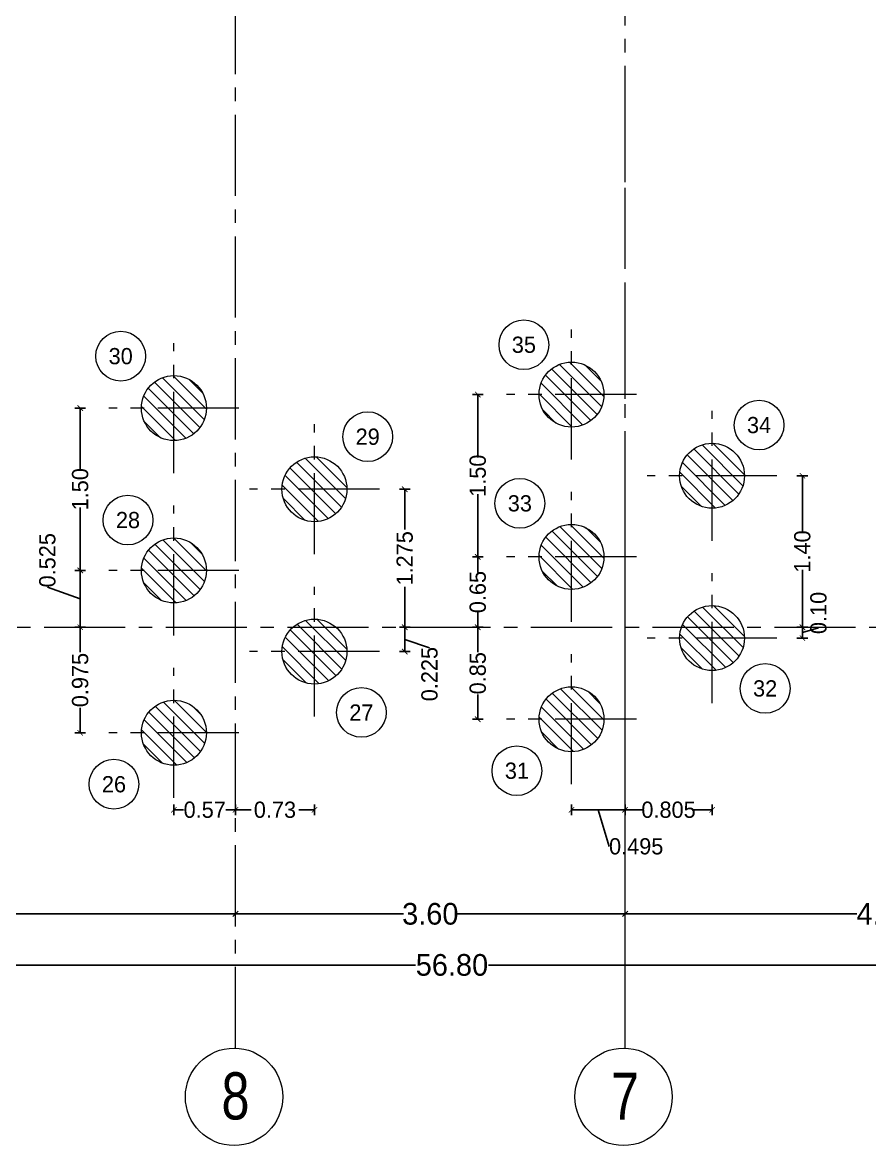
# Model space of a CAD drawing. Extents: x 971 to 1079, y 664 to 731.
# Drawn here: x 1004.8 to 1012.63, y 683.04 to 693.42 of the extents above; entities that cross this region are included whole.
import ezdxf
from ezdxf.enums import TextEntityAlignment as Align

# ---------------------------------------------------------------- set-up
doc = ezdxf.new("R2010")
doc.units = 0
doc.header["$MEASUREMENT"] = 0
doc.header["$PDMODE"] = 3
doc.header["$PDSIZE"] = 0.1
for name, pattern in [('CENTER2', [1.125, 0.75, -0.125, 0.125, -0.125]), ('CENTERX2', [4, 2.5, -0.5, 0.5, -0.5]), ('HIDDEN2', [0.1875, 0.125, -0.0625])]:
    doc.linetypes.add(name, pattern=pattern)
doc.layers.get('0').update_dxf_attribs({"linetype": 'CONTINUOUS', "lineweight": 30})
doc.layers.get('Defpoints').update_dxf_attribs({"linetype": 'CONTINUOUS'})
for name, color, linetype, lineweight in [('As Built Piles', 4, 'HIDDEN2', 20), ('axis', 1, 'CENTERX2', 5), ('axis no.', 11, 'CONTINUOUS', 20), ('Dimensions of axis', 11, 'CONTINUOUS', 20), ('PILES_AXES', 4, 'CENTER2', 20), ('PILES_HATCH0', 8, 'CONTINUOUS', 9), ('PILES_NO_', 11, 'CONTINUOUS', 20)]:
    doc.layers.add(name, color=color, linetype=linetype, lineweight=lineweight)
doc.layers.add('DIMENSIONS_OF_PILES_TO_AXI', color=11, linetype='CONTINUOUS')
doc.styles.add('ARABY', font='sosa.shx')
doc.styles.add('SOSA', font='sosa.shx')
doc.styles.add('SOSA2', font='SOSA.shx', dxfattribs={"width": 0.8})
doc.dimstyles.new('axis dim', dxfattribs={"dimtxt": 0.2, "dimasz": 0.05, "dimexe": 0, "dimexo": 0, "dimgap": 0.001, "dimtad": 0, "dimzin": 0, "dimdsep": 46, "dimtxsty": 'SOSA', "dimblk": 'OBLIQUE', "dimcen": 0, "dimse1": 1, "dimse2": 1, "dimclrd": 256, "dimclre": 256, "dimclrt": 256, "dimadec": 0, "dimazin": 0, "dimtfac": 1, "dimtofl": 0, "dimtmove": 1, "dimatfit": 3, "dimldrblk": 'OBLIQUE', "dimfxl": 0, "dimtolj": 1, "dimtzin": 0, "dimarcsym": 0})
doc.dimstyles.new('Shabak dim', dxfattribs={"dimtxt": 0.15, "dimasz": 0.05, "dimexe": 0.05, "dimexo": 0.1, "dimgap": 0, "dimtad": 0, "dimzin": 0, "dimdsep": 46, "dimtxsty": 'SOSA', "dimblk1": 'ARCHTICK', "dimblk2": 'ARCHTICK', "dimsah": 1, "dimcen": 0, "dimclrd": 256, "dimadec": 0, "dimazin": 0, "dimtfac": 1, "dimtofl": 0, "dimtmove": 1, "dimatfit": 3, "dimldrblk": 'OBLIQUE', "dimfxl": 0.05, "dimfxlon": 1, "dimtolj": 1, "dimtzin": 0, "dimlwd": -1, "dimlwe": -1, "dimarcsym": 0})

# ---------------------------------------------------------------- blocks, each defined once
blk = doc.blocks.new('_OBLIQUE')
at = {"color": 0, "linetype": 'ByBlock'}
blk.add_line((-0.5, -0.5), (0.5, 0.5), dxfattribs=at)
blk = doc.blocks.new('*D31')
at = {"layer": 'Defpoints', "color": 0, "transparency": 16777216}
for p in [(1010.368, 685.987), (1015.168, 685.866), (1010.368, 685.178)]:
    blk.add_point(p, dxfattribs=at)
at = {"layer": 'Dimensions of axis', "lineweight": -2, "transparency": 16777216}
for p, q in [((1010.368, 685.178), (1012.51, 685.178)), ((1015.168, 685.178), (1013.026, 685.178))]:
    blk.add_line(p, q, dxfattribs=at)
at = {"layer": 'Dimensions of axis', "lineweight": -2, "transparency": 16777216, "xscale": 0.05, "yscale": 0.05, "zscale": 0.05, "rotation": 180}
blk.add_blockref('_OBLIQUE', (1010.368, 685.178), dxfattribs=at)
at = {"layer": 'Dimensions of axis', "lineweight": -2, "transparency": 16777216, "xscale": 0.05, "yscale": 0.05, "zscale": 0.05}
blk.add_blockref('_OBLIQUE', (1015.168, 685.178), dxfattribs=at)
at = {"layer": 'Dimensions of axis', "transparency": 16777216, "insert": (1012.768, 685.178), "char_height": 0.2, "attachment_point": 5, "style": 'SOSA'}
blk.add_mtext('\\A1;4.80', dxfattribs=at)
blk = doc.blocks.new('*D32')
at = {"layer": 'Defpoints', "color": 0, "transparency": 16777216}
for p in [(1010.368, 685.987), (1006.768, 685.821), (1006.768, 685.178)]:
    blk.add_point(p, dxfattribs=at)
at = {"layer": 'Dimensions of axis', "lineweight": -2, "transparency": 16777216}
for p, q in [((1006.768, 685.178), (1008.32, 685.178)), ((1010.368, 685.178), (1008.816, 685.178))]:
    blk.add_line(p, q, dxfattribs=at)
at = {"layer": 'Dimensions of axis', "lineweight": -2, "transparency": 16777216, "xscale": 0.05, "yscale": 0.05, "zscale": 0.05, "rotation": 180}
blk.add_blockref('_OBLIQUE', (1006.768, 685.178), dxfattribs=at)
at = {"layer": 'Dimensions of axis', "lineweight": -2, "transparency": 16777216, "xscale": 0.05, "yscale": 0.05, "zscale": 0.05}
blk.add_blockref('_OBLIQUE', (1010.368, 685.178), dxfattribs=at)
at = {"layer": 'Dimensions of axis', "transparency": 16777216, "insert": (1008.568, 685.178), "char_height": 0.2, "attachment_point": 5, "style": 'SOSA'}
blk.add_mtext('\\A1;3.60', dxfattribs=at)
blk = doc.blocks.new('*D33')
at = {"layer": 'Defpoints', "color": 0, "transparency": 16777216}
for p in [(1006.768, 685.821), (1001.968, 685.203), (1001.968, 685.178)]:
    blk.add_point(p, dxfattribs=at)
at = {"layer": 'Dimensions of axis', "lineweight": -2, "transparency": 16777216}
for p, q in [((1001.968, 685.178), (1004.11, 685.178)), ((1006.768, 685.178), (1004.626, 685.178))]:
    blk.add_line(p, q, dxfattribs=at)
at = {"layer": 'Dimensions of axis', "lineweight": -2, "transparency": 16777216, "xscale": 0.05, "yscale": 0.05, "zscale": 0.05, "rotation": 180}
blk.add_blockref('_OBLIQUE', (1001.968, 685.178), dxfattribs=at)
at = {"layer": 'Dimensions of axis', "lineweight": -2, "transparency": 16777216, "xscale": 0.05, "yscale": 0.05, "zscale": 0.05}
blk.add_blockref('_OBLIQUE', (1006.768, 685.178), dxfattribs=at)
at = {"layer": 'Dimensions of axis', "transparency": 16777216, "insert": (1004.368, 685.178), "char_height": 0.2, "attachment_point": 5, "style": 'SOSA'}
blk.add_mtext('\\A1;4.80', dxfattribs=at)
blk = doc.blocks.new('*D43')
at = {"layer": 'Defpoints', "color": 0, "transparency": 16777216}
for p in [(1037.168, 684.706), (1037.168, 684.259), (980.368, 683.938)]:
    blk.add_point(p, dxfattribs=at)
at = {"layer": 'Dimensions of axis', "lineweight": -2, "transparency": 16777216}
for p, q in [((980.368, 684.706), (1008.43, 684.706)), ((1037.168, 684.706), (1009.106, 684.706))]:
    blk.add_line(p, q, dxfattribs=at)
at = {"layer": 'Dimensions of axis', "lineweight": -2, "transparency": 16777216, "xscale": 0.05, "yscale": 0.05, "zscale": 0.05, "rotation": 180}
blk.add_blockref('_OBLIQUE', (980.368, 684.706), dxfattribs=at)
at = {"layer": 'Dimensions of axis', "lineweight": -2, "transparency": 16777216, "xscale": 0.05, "yscale": 0.05, "zscale": 0.05}
blk.add_blockref('_OBLIQUE', (1037.168, 684.706), dxfattribs=at)
at = {"layer": 'Dimensions of axis', "transparency": 16777216, "insert": (1008.768, 684.706), "char_height": 0.2, "attachment_point": 5, "style": 'SOSA'}
blk.add_mtext('\\A1;56.80', dxfattribs=at)
blk = doc.blocks.new('_ARCHTICK')
at = {"color": 0, "linetype": 'ByBlock', "const_width": 0.15}
blk.add_lwpolyline([(-0.5, -0.5), (0.5, 0.5)], dxfattribs=at)
blk = doc.blocks.new('*D106')
at = {"layer": 'Defpoints', "color": 0, "transparency": 16777216}
for p in [(1009.007, 687.827), (1009.873, 687.827), (1009.873, 686.977)]:
    blk.add_point(p, dxfattribs=at)
at = {"layer": 'DIMENSIONS_OF_PILES_TO_AXI', "color": 0, "transparency": 16777216}
for p, q in [((1009.057, 687.827), (1008.957, 687.827)), ((1009.057, 686.977), (1008.957, 686.977))]:
    blk.add_line(p, q, dxfattribs=at)
at = {"layer": 'DIMENSIONS_OF_PILES_TO_AXI', "transparency": 16777216}
for p, q in [((1009.007, 687.827), (1009.007, 687.598)), ((1009.007, 686.977), (1009.007, 687.205))]:
    blk.add_line(p, q, dxfattribs=at)
at = {"layer": 'DIMENSIONS_OF_PILES_TO_AXI', "transparency": 16777216, "xscale": 0.05, "yscale": 0.05, "zscale": 0.05}
for p, rotation in [((1009.007, 687.827), 90), ((1009.007, 686.977), 270)]:
    blk.add_blockref('_ARCHTICK', p, dxfattribs=dict(at, rotation=rotation))
at = {"layer": 'DIMENSIONS_OF_PILES_TO_AXI', "color": 0, "transparency": 16777216, "insert": (1009.007, 687.402), "char_height": 0.15, "attachment_point": 5, "rotation": 90, "style": 'SOSA'}
blk.add_mtext('\\A1;0.85', dxfattribs=at)
blk = doc.blocks.new('*D107')
at = {"layer": 'Defpoints', "color": 0, "transparency": 16777216}
for p in [(1009.007, 688.477), (1009.421, 688.477), (1009.421, 687.827)]:
    blk.add_point(p, dxfattribs=at)
at = {"layer": 'DIMENSIONS_OF_PILES_TO_AXI', "color": 0, "transparency": 16777216}
for p, q in [((1009.057, 688.477), (1008.957, 688.477)), ((1009.057, 687.827), (1008.957, 687.827))]:
    blk.add_line(p, q, dxfattribs=at)
at = {"layer": 'DIMENSIONS_OF_PILES_TO_AXI', "transparency": 16777216}
for p, q in [((1009.007, 688.477), (1009.007, 688.333)), ((1009.007, 687.827), (1009.007, 687.97))]:
    blk.add_line(p, q, dxfattribs=at)
at = {"layer": 'DIMENSIONS_OF_PILES_TO_AXI', "transparency": 16777216, "xscale": 0.05, "yscale": 0.05, "zscale": 0.05}
for p, rotation in [((1009.007, 688.477), 90), ((1009.007, 687.827), 270)]:
    blk.add_blockref('_ARCHTICK', p, dxfattribs=dict(at, rotation=rotation))
at = {"layer": 'DIMENSIONS_OF_PILES_TO_AXI', "color": 0, "transparency": 16777216, "insert": (1009.007, 688.152), "char_height": 0.15, "attachment_point": 5, "rotation": 90, "style": 'SOSA'}
blk.add_mtext('\\A1;0.65', dxfattribs=at)
blk = doc.blocks.new('*D108')
at = {"layer": 'Defpoints', "color": 0, "transparency": 16777216}
for p in [(1009.007, 689.977), (1009.421, 689.977), (1009.421, 688.477)]:
    blk.add_point(p, dxfattribs=at)
at = {"layer": 'DIMENSIONS_OF_PILES_TO_AXI', "color": 0, "transparency": 16777216}
for p, q in [((1009.057, 689.977), (1008.957, 689.977)), ((1009.057, 688.477), (1008.957, 688.477))]:
    blk.add_line(p, q, dxfattribs=at)
at = {"layer": 'DIMENSIONS_OF_PILES_TO_AXI', "transparency": 16777216}
for p, q in [((1009.007, 689.977), (1009.007, 689.396)), ((1009.007, 688.477), (1009.007, 689.058))]:
    blk.add_line(p, q, dxfattribs=at)
at = {"layer": 'DIMENSIONS_OF_PILES_TO_AXI', "transparency": 16777216, "xscale": 0.05, "yscale": 0.05, "zscale": 0.05}
for p, rotation in [((1009.007, 689.977), 90), ((1009.007, 688.477), 270)]:
    blk.add_blockref('_ARCHTICK', p, dxfattribs=dict(at, rotation=rotation))
at = {"layer": 'DIMENSIONS_OF_PILES_TO_AXI', "color": 0, "transparency": 16777216, "insert": (1009.007, 689.227), "char_height": 0.15, "attachment_point": 5, "rotation": 90, "style": 'SOSA'}
blk.add_mtext('\\A1;1.50', dxfattribs=at)
blk = doc.blocks.new('*D109')
at = {"layer": 'Defpoints', "color": 0, "transparency": 16777216}
for p in [(1011.172, 687.827), (1012.007, 687.827), (1011.172, 687.727)]:
    blk.add_point(p, dxfattribs=at)
at = {"layer": 'DIMENSIONS_OF_PILES_TO_AXI', "color": 0, "transparency": 16777216}
for p, q in [((1011.957, 687.827), (1012.057, 687.827)), ((1011.957, 687.727), (1012.057, 687.727))]:
    blk.add_line(p, q, dxfattribs=at)
at = {"layer": 'DIMENSIONS_OF_PILES_TO_AXI', "transparency": 16777216}
for p, q in [((1012.007, 687.727), (1012.007, 687.827)), ((1012.156, 687.821), (1012.007, 687.777)), ((1012.156, 687.821), (1012.156, 687.821))]:
    blk.add_line(p, q, dxfattribs=at)
at = {"layer": 'DIMENSIONS_OF_PILES_TO_AXI', "transparency": 16777216, "xscale": 0.05, "yscale": 0.05, "zscale": 0.05}
for p, rotation in [((1012.007, 687.827), 90), ((1012.007, 687.727), 270)]:
    blk.add_blockref('_ARCHTICK', p, dxfattribs=dict(at, rotation=rotation))
at = {"layer": 'DIMENSIONS_OF_PILES_TO_AXI', "color": 0, "transparency": 16777216, "insert": (1012.156, 687.959), "char_height": 0.15, "attachment_point": 5, "rotation": 90, "style": 'SOSA'}
blk.add_mtext('\\A1;0.10', dxfattribs=at)
blk = doc.blocks.new('*D110')
at = {"layer": 'Defpoints', "color": 0, "transparency": 16777216}
for p in [(1011.172, 689.227), (1012.007, 689.227), (1011.172, 687.827)]:
    blk.add_point(p, dxfattribs=at)
at = {"layer": 'DIMENSIONS_OF_PILES_TO_AXI', "color": 0, "transparency": 16777216}
for p, q in [((1011.957, 689.227), (1012.057, 689.227)), ((1011.957, 687.827), (1012.057, 687.827))]:
    blk.add_line(p, q, dxfattribs=at)
at = {"layer": 'DIMENSIONS_OF_PILES_TO_AXI', "transparency": 16777216}
for p, q in [((1012.007, 689.227), (1012.007, 688.696)), ((1012.007, 687.827), (1012.007, 688.358))]:
    blk.add_line(p, q, dxfattribs=at)
at = {"layer": 'DIMENSIONS_OF_PILES_TO_AXI', "transparency": 16777216, "xscale": 0.05, "yscale": 0.05, "zscale": 0.05}
for p, rotation in [((1012.007, 689.227), 90), ((1012.007, 687.827), 270)]:
    blk.add_blockref('_ARCHTICK', p, dxfattribs=dict(at, rotation=rotation))
at = {"layer": 'DIMENSIONS_OF_PILES_TO_AXI', "color": 0, "transparency": 16777216, "insert": (1012.007, 688.527), "char_height": 0.15, "attachment_point": 5, "rotation": 90, "style": 'SOSA'}
blk.add_mtext('\\A1;1.40', dxfattribs=at)
blk = doc.blocks.new('*D111')
at = {"layer": 'Defpoints', "color": 0, "transparency": 16777216}
for p in [(1009.873, 686.564), (1010.368, 686.625), (1010.368, 686.14)]:
    blk.add_point(p, dxfattribs=at)
at = {"layer": 'DIMENSIONS_OF_PILES_TO_AXI', "color": 0, "transparency": 16777216}
for p, q in [((1009.873, 686.19), (1009.873, 686.09)), ((1010.368, 686.19), (1010.368, 686.09))]:
    blk.add_line(p, q, dxfattribs=at)
at = {"layer": 'DIMENSIONS_OF_PILES_TO_AXI', "transparency": 16777216}
for p, q in [((1009.873, 686.14), (1010.368, 686.14)), ((1010.222, 685.802), (1010.12, 686.14)), ((1010.222, 685.802), (1010.222, 685.802))]:
    blk.add_line(p, q, dxfattribs=at)
at = {"layer": 'DIMENSIONS_OF_PILES_TO_AXI', "transparency": 16777216, "xscale": 0.05, "yscale": 0.05, "zscale": 0.05, "rotation": 180}
blk.add_blockref('_ARCHTICK', (1009.873, 686.14), dxfattribs=at)
at = {"layer": 'DIMENSIONS_OF_PILES_TO_AXI', "transparency": 16777216, "xscale": 0.05, "yscale": 0.05, "zscale": 0.05}
blk.add_blockref('_ARCHTICK', (1010.368, 686.14), dxfattribs=at)
at = {"layer": 'DIMENSIONS_OF_PILES_TO_AXI', "color": 0, "transparency": 16777216, "insert": (1010.471, 685.802), "char_height": 0.15, "attachment_point": 5, "style": 'SOSA'}
blk.add_mtext('\\A1;0.495', dxfattribs=at)
blk = doc.blocks.new('*D112')
at = {"layer": 'Defpoints', "color": 0, "transparency": 16777216}
for p in [(1011.173, 687.273), (1010.368, 686.625), (1011.173, 686.14)]:
    blk.add_point(p, dxfattribs=at)
at = {"layer": 'DIMENSIONS_OF_PILES_TO_AXI', "color": 0, "transparency": 16777216}
for p, q in [((1010.368, 686.19), (1010.368, 686.09)), ((1011.173, 686.19), (1011.173, 686.09))]:
    blk.add_line(p, q, dxfattribs=at)
at = {"layer": 'DIMENSIONS_OF_PILES_TO_AXI', "transparency": 16777216}
for p, q in [((1010.368, 686.14), (1010.536, 686.14)), ((1011.173, 686.14), (1011.004, 686.14))]:
    blk.add_line(p, q, dxfattribs=at)
at = {"layer": 'DIMENSIONS_OF_PILES_TO_AXI', "transparency": 16777216, "xscale": 0.05, "yscale": 0.05, "zscale": 0.05, "rotation": 180}
blk.add_blockref('_ARCHTICK', (1010.368, 686.14), dxfattribs=at)
at = {"layer": 'DIMENSIONS_OF_PILES_TO_AXI', "transparency": 16777216, "xscale": 0.05, "yscale": 0.05, "zscale": 0.05}
blk.add_blockref('_ARCHTICK', (1011.173, 686.14), dxfattribs=at)
at = {"layer": 'DIMENSIONS_OF_PILES_TO_AXI', "color": 0, "transparency": 16777216, "insert": (1010.77, 686.14), "char_height": 0.15, "attachment_point": 5, "style": 'SOSA'}
blk.add_mtext('\\A1;0.805', dxfattribs=at)
blk = doc.blocks.new('*D141')
at = {"layer": 'Defpoints', "color": 0, "transparency": 16777216}
for p in [(1005.332, 687.827), (1006.198, 687.827), (1006.198, 686.852)]:
    blk.add_point(p, dxfattribs=at)
at = {"layer": 'DIMENSIONS_OF_PILES_TO_AXI', "color": 0, "transparency": 16777216}
for p, q in [((1005.382, 687.827), (1005.282, 687.827)), ((1005.382, 686.852), (1005.282, 686.852))]:
    blk.add_line(p, q, dxfattribs=at)
at = {"layer": 'DIMENSIONS_OF_PILES_TO_AXI', "transparency": 16777216}
for p, q in [((1005.332, 687.827), (1005.332, 687.596)), ((1005.332, 686.852), (1005.332, 687.083))]:
    blk.add_line(p, q, dxfattribs=at)
at = {"layer": 'DIMENSIONS_OF_PILES_TO_AXI', "transparency": 16777216, "xscale": 0.05, "yscale": 0.05, "zscale": 0.05}
for p, rotation in [((1005.332, 687.827), 90), ((1005.332, 686.852), 270)]:
    blk.add_blockref('_ARCHTICK', p, dxfattribs=dict(at, rotation=rotation))
at = {"layer": 'DIMENSIONS_OF_PILES_TO_AXI', "color": 0, "transparency": 16777216, "insert": (1005.332, 687.339), "char_height": 0.15, "attachment_point": 5, "rotation": 90, "style": 'SOSA'}
blk.add_mtext('\\A1;0.975', dxfattribs=at)
blk = doc.blocks.new('*D142')
at = {"layer": 'Defpoints', "color": 0, "transparency": 16777216}
for p in [(1005.332, 688.352), (1005.746, 688.352), (1005.746, 687.827)]:
    blk.add_point(p, dxfattribs=at)
at = {"layer": 'DIMENSIONS_OF_PILES_TO_AXI', "color": 0, "transparency": 16777216}
for p, q in [((1005.382, 688.352), (1005.282, 688.352)), ((1005.382, 687.827), (1005.282, 687.827))]:
    blk.add_line(p, q, dxfattribs=at)
at = {"layer": 'DIMENSIONS_OF_PILES_TO_AXI', "transparency": 16777216}
for p, q in [((1005.332, 687.827), (1005.332, 688.352)), ((1005.029, 688.197), (1005.029, 688.197)), ((1005.029, 688.197), (1005.332, 688.089))]:
    blk.add_line(p, q, dxfattribs=at)
at = {"layer": 'DIMENSIONS_OF_PILES_TO_AXI', "transparency": 16777216, "xscale": 0.05, "yscale": 0.05, "zscale": 0.05}
for p, rotation in [((1005.332, 688.352), 90), ((1005.332, 687.827), 270)]:
    blk.add_blockref('_ARCHTICK', p, dxfattribs=dict(at, rotation=rotation))
at = {"layer": 'DIMENSIONS_OF_PILES_TO_AXI', "color": 0, "transparency": 16777216, "insert": (1005.029, 688.446), "char_height": 0.15, "attachment_point": 5, "rotation": 90, "style": 'SOSA'}
blk.add_mtext('\\A1;0.525', dxfattribs=at)
blk = doc.blocks.new('*D143')
at = {"layer": 'Defpoints', "color": 0, "transparency": 16777216}
for p in [(1005.332, 689.852), (1005.746, 689.852), (1005.746, 688.352)]:
    blk.add_point(p, dxfattribs=at)
at = {"layer": 'DIMENSIONS_OF_PILES_TO_AXI', "color": 0, "transparency": 16777216}
for p, q in [((1005.382, 689.852), (1005.282, 689.852)), ((1005.382, 688.352), (1005.282, 688.352))]:
    blk.add_line(p, q, dxfattribs=at)
at = {"layer": 'DIMENSIONS_OF_PILES_TO_AXI', "transparency": 16777216}
for p, q in [((1005.332, 689.852), (1005.332, 689.271)), ((1005.332, 688.352), (1005.332, 688.933))]:
    blk.add_line(p, q, dxfattribs=at)
at = {"layer": 'DIMENSIONS_OF_PILES_TO_AXI', "transparency": 16777216, "xscale": 0.05, "yscale": 0.05, "zscale": 0.05}
for p, rotation in [((1005.332, 689.852), 90), ((1005.332, 688.352), 270)]:
    blk.add_blockref('_ARCHTICK', p, dxfattribs=dict(at, rotation=rotation))
at = {"layer": 'DIMENSIONS_OF_PILES_TO_AXI', "color": 0, "transparency": 16777216, "insert": (1005.332, 689.102), "char_height": 0.15, "attachment_point": 5, "rotation": 90, "style": 'SOSA'}
blk.add_mtext('\\A1;1.50', dxfattribs=at)
blk = doc.blocks.new('*D144')
at = {"layer": 'Defpoints', "color": 0, "transparency": 16777216}
for p in [(1007.497, 687.827), (1008.332, 687.827), (1007.497, 687.602)]:
    blk.add_point(p, dxfattribs=at)
at = {"layer": 'DIMENSIONS_OF_PILES_TO_AXI', "color": 0, "transparency": 16777216}
for p, q in [((1008.282, 687.827), (1008.382, 687.827)), ((1008.282, 687.602), (1008.382, 687.602))]:
    blk.add_line(p, q, dxfattribs=at)
at = {"layer": 'DIMENSIONS_OF_PILES_TO_AXI', "transparency": 16777216}
for p, q in [((1008.332, 687.602), (1008.332, 687.827)), ((1008.561, 687.636), (1008.332, 687.714)), ((1008.561, 687.636), (1008.561, 687.636))]:
    blk.add_line(p, q, dxfattribs=at)
at = {"layer": 'DIMENSIONS_OF_PILES_TO_AXI', "transparency": 16777216, "xscale": 0.05, "yscale": 0.05, "zscale": 0.05}
for p, rotation in [((1008.332, 687.827), 90), ((1008.332, 687.602), 270)]:
    blk.add_blockref('_ARCHTICK', p, dxfattribs=dict(at, rotation=rotation))
at = {"layer": 'DIMENSIONS_OF_PILES_TO_AXI', "color": 0, "transparency": 16777216, "insert": (1008.561, 687.394), "char_height": 0.15, "attachment_point": 5, "rotation": 90, "style": 'SOSA'}
blk.add_mtext('\\A1;0.225', dxfattribs=at)
blk = doc.blocks.new('*D145')
at = {"layer": 'Defpoints', "color": 0, "transparency": 16777216}
for p in [(1007.497, 689.102), (1008.332, 689.102), (1007.497, 687.827)]:
    blk.add_point(p, dxfattribs=at)
at = {"layer": 'DIMENSIONS_OF_PILES_TO_AXI', "color": 0, "transparency": 16777216}
for p, q in [((1008.282, 689.102), (1008.382, 689.102)), ((1008.282, 687.827), (1008.382, 687.827))]:
    blk.add_line(p, q, dxfattribs=at)
at = {"layer": 'DIMENSIONS_OF_PILES_TO_AXI', "transparency": 16777216}
for p, q in [((1008.332, 689.102), (1008.332, 688.73)), ((1008.332, 687.827), (1008.332, 688.199))]:
    blk.add_line(p, q, dxfattribs=at)
at = {"layer": 'DIMENSIONS_OF_PILES_TO_AXI', "transparency": 16777216, "xscale": 0.05, "yscale": 0.05, "zscale": 0.05}
for p, rotation in [((1008.332, 689.102), 90), ((1008.332, 687.827), 270)]:
    blk.add_blockref('_ARCHTICK', p, dxfattribs=dict(at, rotation=rotation))
at = {"layer": 'DIMENSIONS_OF_PILES_TO_AXI', "color": 0, "transparency": 16777216, "insert": (1008.332, 688.464), "char_height": 0.15, "attachment_point": 5, "rotation": 90, "style": 'SOSA'}
blk.add_mtext('\\A1;1.275', dxfattribs=at)
blk = doc.blocks.new('*D146')
at = {"layer": 'Defpoints', "color": 0, "transparency": 16777216}
for p in [(1006.198, 686.977), (1006.768, 686.747), (1006.768, 686.14)]:
    blk.add_point(p, dxfattribs=at)
at = {"layer": 'DIMENSIONS_OF_PILES_TO_AXI', "color": 0, "transparency": 16777216}
for p, q in [((1006.198, 686.19), (1006.198, 686.09)), ((1006.768, 686.19), (1006.768, 686.09))]:
    blk.add_line(p, q, dxfattribs=at)
at = {"layer": 'DIMENSIONS_OF_PILES_TO_AXI', "transparency": 16777216}
for p, q in [((1006.198, 686.14), (1006.288, 686.14)), ((1006.768, 686.14), (1006.678, 686.14))]:
    blk.add_line(p, q, dxfattribs=at)
at = {"layer": 'DIMENSIONS_OF_PILES_TO_AXI', "transparency": 16777216, "xscale": 0.05, "yscale": 0.05, "zscale": 0.05, "rotation": 180}
blk.add_blockref('_ARCHTICK', (1006.198, 686.14), dxfattribs=at)
at = {"layer": 'DIMENSIONS_OF_PILES_TO_AXI', "transparency": 16777216, "xscale": 0.05, "yscale": 0.05, "zscale": 0.05}
blk.add_blockref('_ARCHTICK', (1006.768, 686.14), dxfattribs=at)
at = {"layer": 'DIMENSIONS_OF_PILES_TO_AXI', "color": 0, "transparency": 16777216, "insert": (1006.483, 686.14), "char_height": 0.15, "attachment_point": 5, "style": 'SOSA'}
blk.add_mtext('\\A1;0.57', dxfattribs=at)
blk = doc.blocks.new('*D147')
at = {"layer": 'Defpoints', "color": 0, "transparency": 16777216}
for p in [(1007.497, 687.727), (1006.768, 686.747), (1007.497, 686.14)]:
    blk.add_point(p, dxfattribs=at)
at = {"layer": 'DIMENSIONS_OF_PILES_TO_AXI', "color": 0, "transparency": 16777216}
for p, q in [((1006.768, 686.19), (1006.768, 686.09)), ((1007.497, 686.19), (1007.497, 686.09))]:
    blk.add_line(p, q, dxfattribs=at)
at = {"layer": 'DIMENSIONS_OF_PILES_TO_AXI', "transparency": 16777216}
for p, q in [((1006.768, 686.14), (1006.912, 686.14)), ((1007.497, 686.14), (1007.353, 686.14))]:
    blk.add_line(p, q, dxfattribs=at)
at = {"layer": 'DIMENSIONS_OF_PILES_TO_AXI', "transparency": 16777216, "xscale": 0.05, "yscale": 0.05, "zscale": 0.05, "rotation": 180}
blk.add_blockref('_ARCHTICK', (1006.768, 686.14), dxfattribs=at)
at = {"layer": 'DIMENSIONS_OF_PILES_TO_AXI', "transparency": 16777216, "xscale": 0.05, "yscale": 0.05, "zscale": 0.05}
blk.add_blockref('_ARCHTICK', (1007.497, 686.14), dxfattribs=at)
at = {"layer": 'DIMENSIONS_OF_PILES_TO_AXI', "color": 0, "transparency": 16777216, "insert": (1007.132, 686.14), "char_height": 0.15, "attachment_point": 5, "style": 'SOSA'}
blk.add_mtext('\\A1;0.73', dxfattribs=at)

msp = doc.modelspace()

# ---------------------------------------------------------------- hatches: boundary and pattern name
at = {"layer": 'PILES_HATCH0'}
h = msp.add_hatch(dxfattribs=at)
h.set_pattern_fill('ANSI31', color=256, scale=0.65, angle=90, style=0)
edge = h.paths.add_edge_path()
edge.add_arc((1009.8731, 689.9769), 0.3, 0, 360)
h = msp.add_hatch(dxfattribs=at)
h.set_pattern_fill('ANSI31', color=256, scale=0.65, angle=90, style=0)
edge = h.paths.add_edge_path()
edge.add_arc((1006.1981, 689.8519), 0.3, 0, 360)
h = msp.add_hatch(dxfattribs=at)
h.set_pattern_fill('ANSI31', color=256, scale=0.65, angle=90, style=0)
edge = h.paths.add_edge_path()
edge.add_arc((1011.1721, 689.2269), 0.3, 0, 360)
h = msp.add_hatch(dxfattribs=at)
h.set_pattern_fill('ANSI31', color=256, scale=0.65, angle=90, style=0)
edge = h.paths.add_edge_path()
edge.add_arc((1007.4971, 689.1019), 0.3, 0, 360)
h = msp.add_hatch(dxfattribs=at)
h.set_pattern_fill('ANSI31', color=256, scale=0.65, angle=90, style=0)
edge = h.paths.add_edge_path()
edge.add_arc((1009.8731, 688.4769), 0.3, 0, 360)
h = msp.add_hatch(dxfattribs=at)
h.set_pattern_fill('ANSI31', color=256, scale=0.65, angle=90, style=0)
edge = h.paths.add_edge_path()
edge.add_arc((1006.1981, 688.3519), 0.3, 0, 360)
h = msp.add_hatch(dxfattribs=at)
h.set_pattern_fill('ANSI31', color=256, scale=0.65, angle=90, style=0)
edge = h.paths.add_edge_path()
edge.add_arc((1011.1721, 687.7269), 0.3, 0, 360)
h = msp.add_hatch(dxfattribs=at)
h.set_pattern_fill('ANSI31', color=256, scale=0.65, angle=90, style=0)
edge = h.paths.add_edge_path()
edge.add_arc((1007.4971, 687.6019), 0.3, 0, 360)
h = msp.add_hatch(dxfattribs=at)
h.set_pattern_fill('ANSI31', color=256, scale=0.65, angle=90, style=0)
edge = h.paths.add_edge_path()
edge.add_arc((1009.8731, 686.9769), 0.3, 0, 360)
h = msp.add_hatch(dxfattribs=at)
h.set_pattern_fill('ANSI31', color=256, scale=0.65, angle=90, style=0)
edge = h.paths.add_edge_path()
edge.add_arc((1006.1981, 686.8519), 0.3, 0, 360)

# ---------------------------------------------------------------- linework, layer by layer
at = {"layer": 'As Built Piles', "linetype": 'Continuous', "ltscale": 0.01}
for centre in [(1009.8731, 689.9769), (1006.1981, 689.8519), (1011.1721, 689.2269), (1007.4971, 689.1019), (1009.8731, 688.4769), (1006.1981, 688.3519), (1011.1721, 687.7269), (1007.4971, 687.6019), (1009.8731, 686.9769), (1006.1981, 686.8519)]:
    msp.add_circle(centre, 0.3, dxfattribs=at)
at = {"layer": 'axis', "linetype": 'CENTER2'}
for p, q in [((1006.7677, 683.9379), (1006.7677, 714.0829)), ((1010.3677, 684.3879), (1010.3677, 714.0829)), ((976.8732, 687.8269), (1040.7428, 687.8269))]:
    msp.add_line(p, q, dxfattribs=at)
at = {"layer": 'axis', "ltscale": 2}
msp.add_line((1010.3677, 683.9379), (1010.3677, 692.7769), dxfattribs=at)
at = {"layer": 'axis no.'}
for centre in [(1006.7543, 683.4882), (1010.3543, 683.4882)]:
    msp.add_circle(centre, 0.45, dxfattribs=at)
at = {"layer": 'PILES_AXES'}
for p, q in [((1009.8731, 689.3769), (1009.8731, 690.5769)), ((1006.1981, 689.2519), (1006.1981, 690.4519)), ((1010.4731, 689.9769), (1009.2731, 689.9769)), ((1006.7981, 689.8519), (1005.5981, 689.8519)), ((1011.1721, 688.6269), (1011.1721, 689.8269)), ((1007.4971, 688.5019), (1007.4971, 689.7019)), ((1011.7721, 689.2269), (1010.5721, 689.2269)), ((1008.0971, 689.1019), (1006.8971, 689.1019)), ((1009.8731, 687.8769), (1009.8731, 689.0769)), ((1006.1981, 687.7519), (1006.1981, 688.9519)), ((1010.4731, 688.4769), (1009.2731, 688.4769)), ((1006.7981, 688.3519), (1005.5981, 688.3519)), ((1011.1721, 687.1269), (1011.1721, 688.3269)), ((1007.4971, 687.0019), (1007.4971, 688.2019)), ((1011.7721, 687.7269), (1010.5721, 687.7269)), ((1008.0971, 687.6019), (1006.8971, 687.6019)), ((1009.8731, 686.3769), (1009.8731, 687.5769)), ((1006.1981, 686.2519), (1006.1981, 687.4519)), ((1010.4731, 686.9769), (1009.2731, 686.9769)), ((1006.7981, 686.8519), (1005.5981, 686.8519))]:
    msp.add_line(p, q, dxfattribs=at)
at = {"layer": 'PILES_NO_'}
for centre in [(1009.4329, 690.4374), (1005.7062, 690.332), (1011.6065, 689.6954), (1007.9894, 689.5878), (1009.3957, 688.9719), (1005.7737, 688.8176), (1011.6629, 687.2621), (1007.9308, 687.0402), (1009.3685, 686.5015), (1005.6441, 686.3768)]:
    msp.add_circle(centre, 0.2298, dxfattribs=at)

# ---------------------------------------------------------------- texts
at = {"layer": 'axis no.', "char_height": 0.4355, "attachment_point": 5, "style": 'SOSA2'}
for s, insert in [('8', (1006.7674, 683.4937)), ('7', (1010.3674, 683.4937))]:
    msp.add_mtext(s, dxfattribs=dict(at, insert=insert))
at = {"layer": 'PILES_NO_', "style": 'ARABY'}
for s, p in [('35', (1009.4329, 690.4374)), ('30', (1005.7062, 690.332)), ('34', (1011.6065, 689.6954)), ('29', (1007.9894, 689.5878)), ('33', (1009.3957, 688.9719)), ('28', (1005.7737, 688.8176)), ('32', (1011.6629, 687.2621)), ('27', (1007.9308, 687.0402)), ('31', (1009.3685, 686.5015)), ('26', (1005.6441, 686.3768))]:
    msp.add_text(s, height=0.15, dxfattribs=at).set_placement(p, align=Align.MIDDLE)

# ---------------------------------------------------------------- dimensions: what is measured, and where the dimension line sits
at = {"layer": 'Dimensions of axis'}
for base, p1, p2, picture, middle in [((1006.7677, 685.1778), (1010.3677, 685.9867), (1006.7677, 685.8212), '*D32', (1008.5677, 685.1778)), ((1010.3677, 685.1778), (1015.1677, 685.8658), (1010.3677, 685.9867), '*D31', (1012.7677, 685.1778)), ((1001.9677, 685.1778), (1006.7677, 685.8212), (1001.9677, 685.2028), '*D33', (1004.3677, 685.1778)), ((1037.1677, 684.7057), (980.3677, 683.9379), (1037.1677, 684.2593), '*D43', (1008.7677, 684.7057))]:
    dim = msp.add_linear_dim(base=base, p1=p1, p2=p2, dimstyle='axis dim', dxfattribs=at)
    dim.commit()
    dim.dimension.update_dxf_attribs({"geometry": picture, "text_midpoint": middle})
at = {"layer": 'DIMENSIONS_OF_PILES_TO_AXI'}
for base, p1, p2, picture, middle in [((1009.0067, 689.9769), (1009.4212, 688.4769), (1009.4212, 689.9769), '*D108', (1009.0067, 689.2269)), ((1005.3317, 689.8519), (1005.7462, 688.3519), (1005.7462, 689.8519), '*D143', (1005.3317, 689.1019)), ((1012.0074, 689.2269), (1011.1721, 687.8269), (1011.1721, 689.2269), '*D110', (1012.0074, 688.5269)), ((1009.0067, 688.4769), (1009.4212, 687.8269), (1009.4212, 688.4769), '*D107', (1009.0067, 688.1519)), ((1012.0074, 687.8269), (1011.1721, 687.7269), (1011.1721, 687.8269), '*D109', (1012.1555, 687.8214)), ((1009.0067, 687.8269), (1009.8731, 686.9769), (1009.8731, 687.8269), '*D106', (1009.0067, 687.4019))]:
    dim = msp.add_linear_dim(base=base, p1=p1, p2=p2, angle=90, dimstyle='Shabak dim', dxfattribs=at)
    dim.commit()
    dim.dimension.update_dxf_attribs({"geometry": picture, "text_midpoint": middle})
for base, p1, p2, picture, middle in [((1008.3324, 689.1019), (1007.4971, 687.8269), (1007.4971, 689.1019), '*D145', (1008.3324, 688.4644)), ((1005.3317, 687.8269), (1006.1981, 686.8519), (1006.1981, 687.8269), '*D141', (1005.3317, 687.3394))]:
    dim = msp.add_linear_dim(base=base, p1=p1, p2=p2, angle=90, dimstyle='Shabak dim', override={"dimdec": 3}, dxfattribs=at)
    dim.commit()
    dim.dimension.update_dxf_attribs({"geometry": picture, "text_midpoint": middle})
for base, p1, p2, picture, middle in [((1005.3317, 688.3519), (1005.7462, 687.8269), (1005.7462, 688.3519), '*D142', (1005.0292, 688.1968)), ((1008.3324, 687.8269), (1007.4971, 687.6019), (1007.4971, 687.8269), '*D144', (1008.5606, 687.6359))]:
    dim = msp.add_linear_dim(base=base, p1=p1, p2=p2, angle=90, dimstyle='Shabak dim', override={"dimdec": 3}, dxfattribs=at)
    dim.commit()
    dim.dimension.update_dxf_attribs({"geometry": picture, "text_midpoint": middle, "dimtype": 160})
for base, p1, p2, picture, middle in [((1007.4971, 686.1399), (1006.7677, 686.7466), (1007.4971, 687.7269), '*D147', (1007.1324, 686.1399)), ((1006.7677, 686.1399), (1006.1981, 686.9769), (1006.7677, 686.7466), '*D146', (1006.4829, 686.1399))]:
    dim = msp.add_linear_dim(base=base, p1=p1, p2=p2, dimstyle='Shabak dim', dxfattribs=at)
    dim.commit()
    dim.dimension.update_dxf_attribs({"geometry": picture, "text_midpoint": middle})
for base, p1, p2, picture, middle in [((1011.1731, 686.1399), (1010.3677, 686.6253), (1011.1731, 687.2727), '*D112', (1010.7704, 686.1399)), ((1010.3677, 686.1399), (1009.8731, 686.5637), (1010.3677, 686.6253), '*D111', (1010.2219, 685.8016))]:
    dim = msp.add_linear_dim(base=base, p1=p1, p2=p2, dimstyle='Shabak dim', override={"dimdec": 3}, dxfattribs=at)
    dim.commit()
    dim.dimension.update_dxf_attribs({"geometry": picture, "text_midpoint": middle})

doc.saveas('drawing.dxf')
